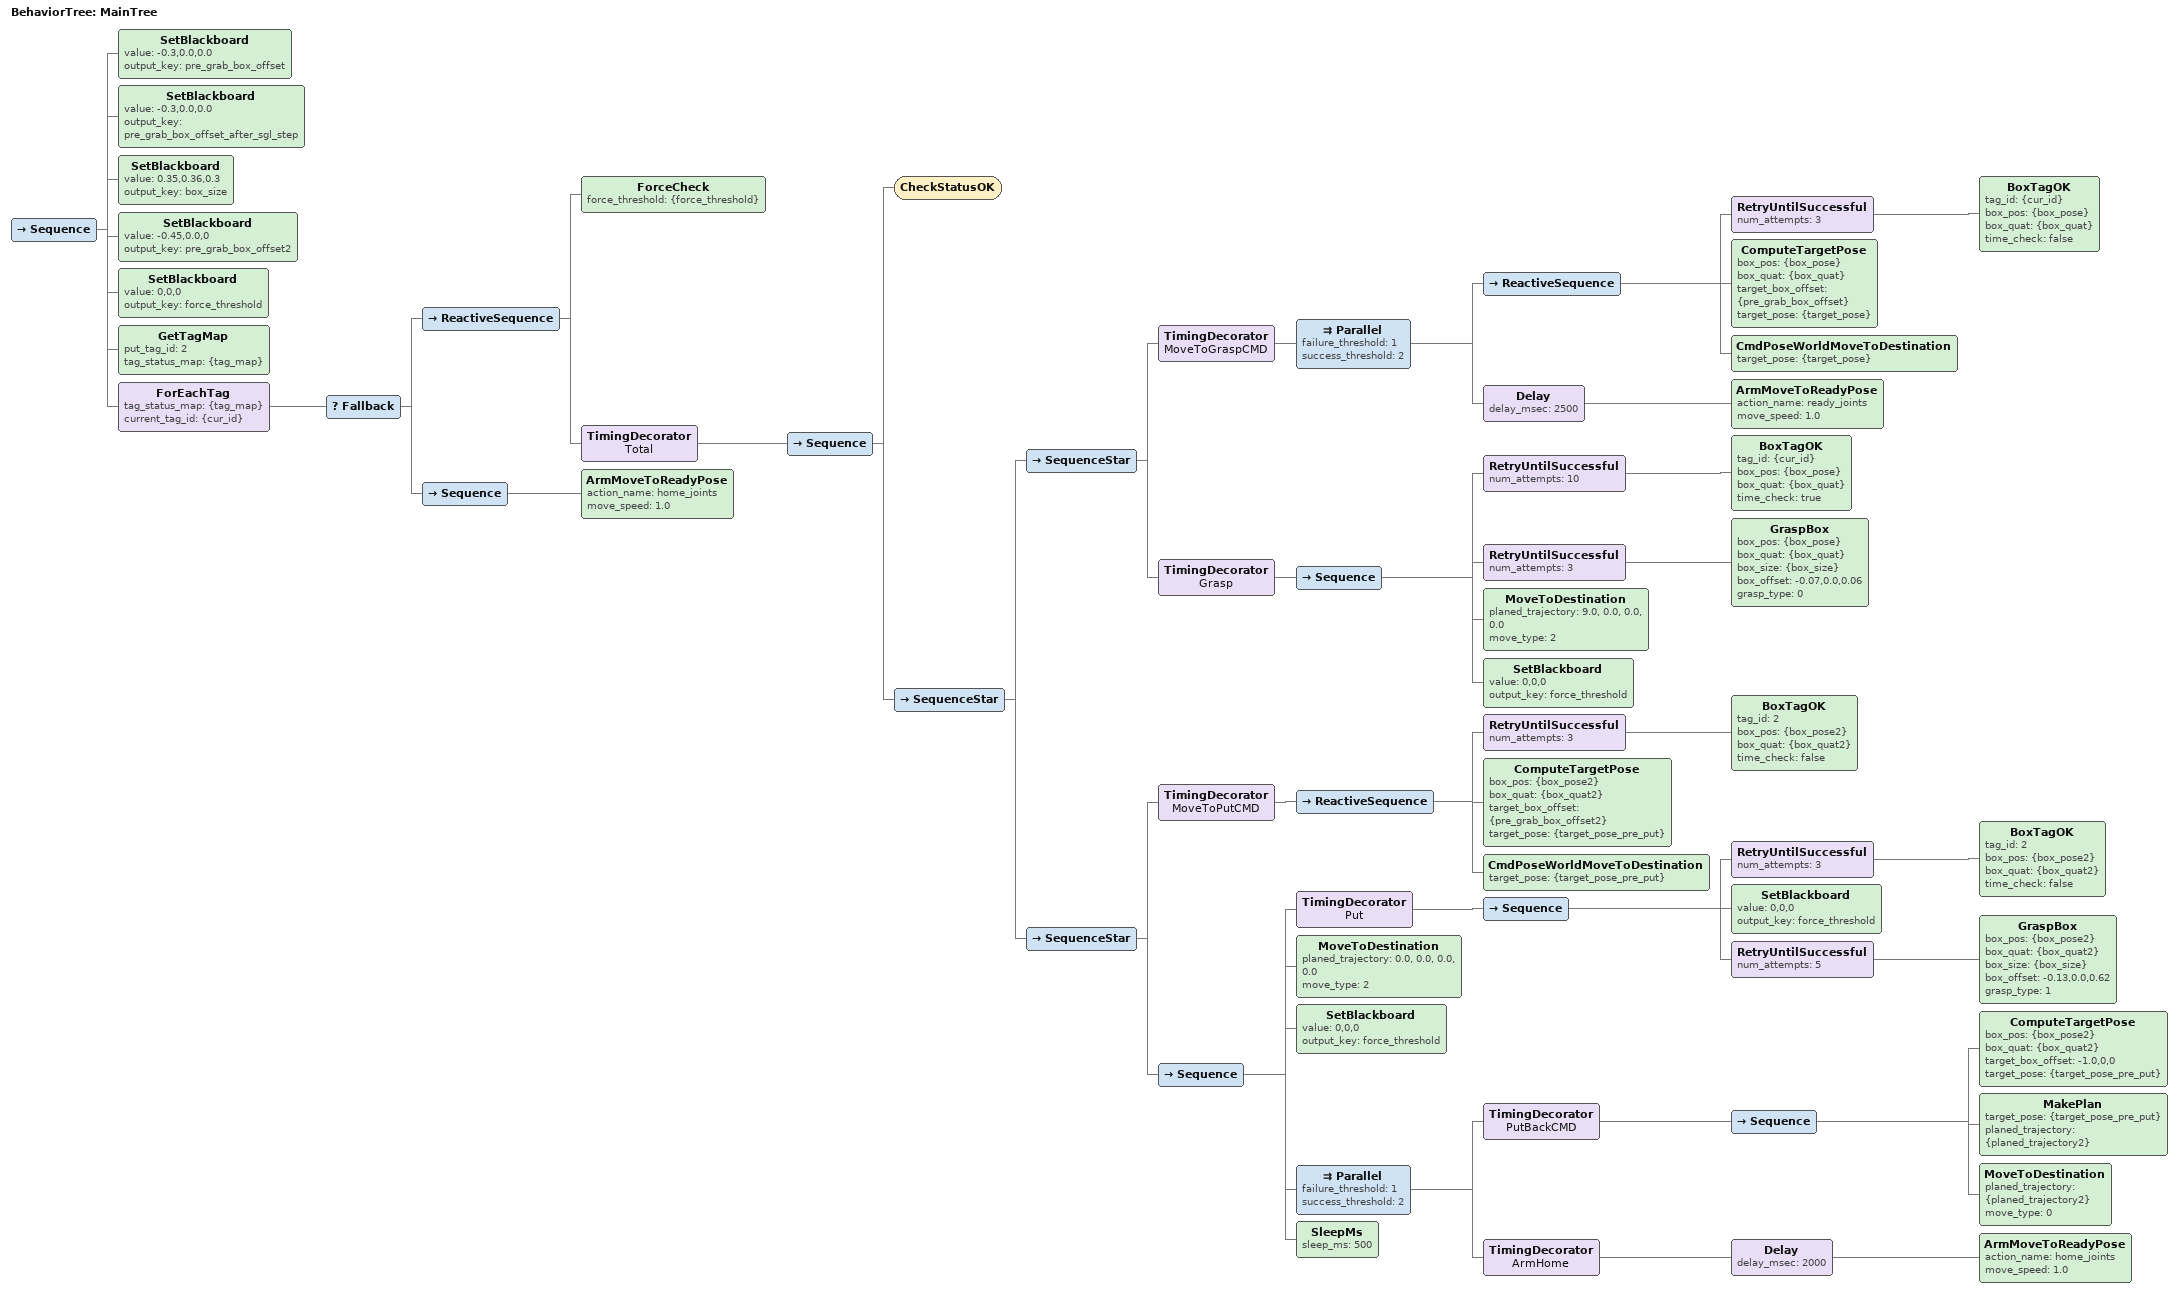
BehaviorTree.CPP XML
<?xml version="1.0" encoding="UTF-8"?>
<root BTCPP_format="3"
      main_tree_to_execute="MainTree">
  <BehaviorTree ID="MainTree">
    <Sequence>
      <SetBlackboard value="-0.3,0.0,0.0"
                     output_key="pre_grab_box_offset"/>
      <SetBlackboard value="-0.3,0.0,0.0"
                     output_key="pre_grab_box_offset_after_sgl_step"/>
      <SetBlackboard value="0.35,0.36,0.3"
                     output_key="box_size"/>
      <SetBlackboard value="-0.45,0.0,0"
                     output_key="pre_grab_box_offset2"/>
      <SetBlackboard value="0,0,0"
                     output_key="force_threshold"/>
      <GetTagMap put_tag_id="2"
                 tag_status_map="{tag_map}"/>
      <ForEachTag tag_status_map="{tag_map}"
                  current_tag_id="{cur_id}">
        <Fallback>
          <ReactiveSequence>
            <ForceCheck force_threshold="{force_threshold}"/>
            <TimingDecorator name="Total">
              <Sequence>
                <CheckStatusOK/>
                <SequenceStar>
                  <SequenceStar>
                    <TimingDecorator name="MoveToGraspCMD">
                      <Parallel failure_threshold="1"
                                success_threshold="2">
                        <ReactiveSequence>
                          <RetryUntilSuccessful num_attempts="3">
                            <BoxTagOK tag_id="{cur_id}"
                                      box_pos="{box_pose}"
                                      box_quat="{box_quat}"
                                      time_check="false"/>
                          </RetryUntilSuccessful>
                          <ComputeTargetPose box_pos="{box_pose}"
                                             box_quat="{box_quat}"
                                             target_box_offset="{pre_grab_box_offset}"
                                             target_pose="{target_pose}"/>
                          <CmdPoseWorldMoveToDestination target_pose="{target_pose}"/>
                        </ReactiveSequence>
                        <Delay delay_msec="2500">
                          <ArmMoveToReadyPose action_name="ready_joints"
                                              move_speed="1.0"/>
                        </Delay>
                      </Parallel>
                    </TimingDecorator>
                    <TimingDecorator name="Grasp">
                      <Sequence>
                        <RetryUntilSuccessful num_attempts="10">
                          <BoxTagOK tag_id="{cur_id}"
                                    box_pos="{box_pose}"
                                    box_quat="{box_quat}"
                                    time_check="true"/>
                        </RetryUntilSuccessful>
                        <RetryUntilSuccessful num_attempts="3">
                          <GraspBox box_pos="{box_pose}"
                                    box_quat="{box_quat}"
                                    box_size="{box_size}"
                                    box_offset="-0.07,0.0,0.06"
                                    grasp_type="0"/>
                        </RetryUntilSuccessful>
                        <MoveToDestination planed_trajectory="9.0, 0.0, 0.0, 0.0"
                                           move_type="2"/>
                        <SetBlackboard value="0,0,0"
                                       output_key="force_threshold"/>
                      </Sequence>
                    </TimingDecorator>
                  </SequenceStar>
                  <SequenceStar>
                    <TimingDecorator name="MoveToPutCMD">
                      <ReactiveSequence>
                        <RetryUntilSuccessful num_attempts="3">
                          <BoxTagOK tag_id="2"
                                    box_pos="{box_pose2}"
                                    box_quat="{box_quat2}"
                                    time_check="false"/>
                        </RetryUntilSuccessful>
                        <ComputeTargetPose box_pos="{box_pose2}"
                                           box_quat="{box_quat2}"
                                           target_box_offset="{pre_grab_box_offset2}"
                                           target_pose="{target_pose_pre_put}"/>
                        <CmdPoseWorldMoveToDestination target_pose="{target_pose_pre_put}"/>
                      </ReactiveSequence>
                    </TimingDecorator>
                    <Sequence>
                      <TimingDecorator name="Put">
                        <Sequence>
                          <RetryUntilSuccessful num_attempts="3">
                            <BoxTagOK tag_id="2"
                                      box_pos="{box_pose2}"
                                      box_quat="{box_quat2}"
                                      time_check="false"/>
                          </RetryUntilSuccessful>
                          <SetBlackboard value="0,0,0"
                                         output_key="force_threshold"/>
                          <RetryUntilSuccessful num_attempts="5">
                            <GraspBox box_pos="{box_pose2}"
                                      box_quat="{box_quat2}"
                                      box_size="{box_size}"
                                      box_offset="-0.13,0.0,0.62"
                                      grasp_type="1"/>
                          </RetryUntilSuccessful>
                        </Sequence>
                      </TimingDecorator>
                      <MoveToDestination planed_trajectory="0.0, 0.0, 0.0, 0.0"
                                         move_type="2"/>
                      <SetBlackboard value="0,0,0"
                                     output_key="force_threshold"/>
                      <Parallel failure_threshold="1"
                                success_threshold="2">
                        <TimingDecorator name="PutBackCMD">
                          <Sequence>
                            <ComputeTargetPose box_pos="{box_pose2}"
                                               box_quat="{box_quat2}"
                                               target_box_offset="-1.0,0,0"
                                               target_pose="{target_pose_pre_put}"/>
                            <MakePlan target_pose="{target_pose_pre_put}"
                                      planed_trajectory="{planed_trajectory2}"/>
                            <MoveToDestination planed_trajectory="{planed_trajectory2}"
                                               move_type="0"/>
                          </Sequence>
                        </TimingDecorator>
                        <TimingDecorator name="ArmHome">
                          <Delay delay_msec="2000">
                            <ArmMoveToReadyPose action_name="home_joints"
                                                move_speed="1.0"/>
                          </Delay>
                        </TimingDecorator>
                      </Parallel>
                      <SleepMs sleep_ms="500"/>
                    </Sequence>
                  </SequenceStar>
                </SequenceStar>
              </Sequence>
            </TimingDecorator>
          </ReactiveSequence>
          <Sequence>
            <ArmMoveToReadyPose action_name="home_joints"
                                move_speed="1.0"/>
          </Sequence>
        </Fallback>
      </ForEachTag>
    </Sequence>
  </BehaviorTree>

</root>
